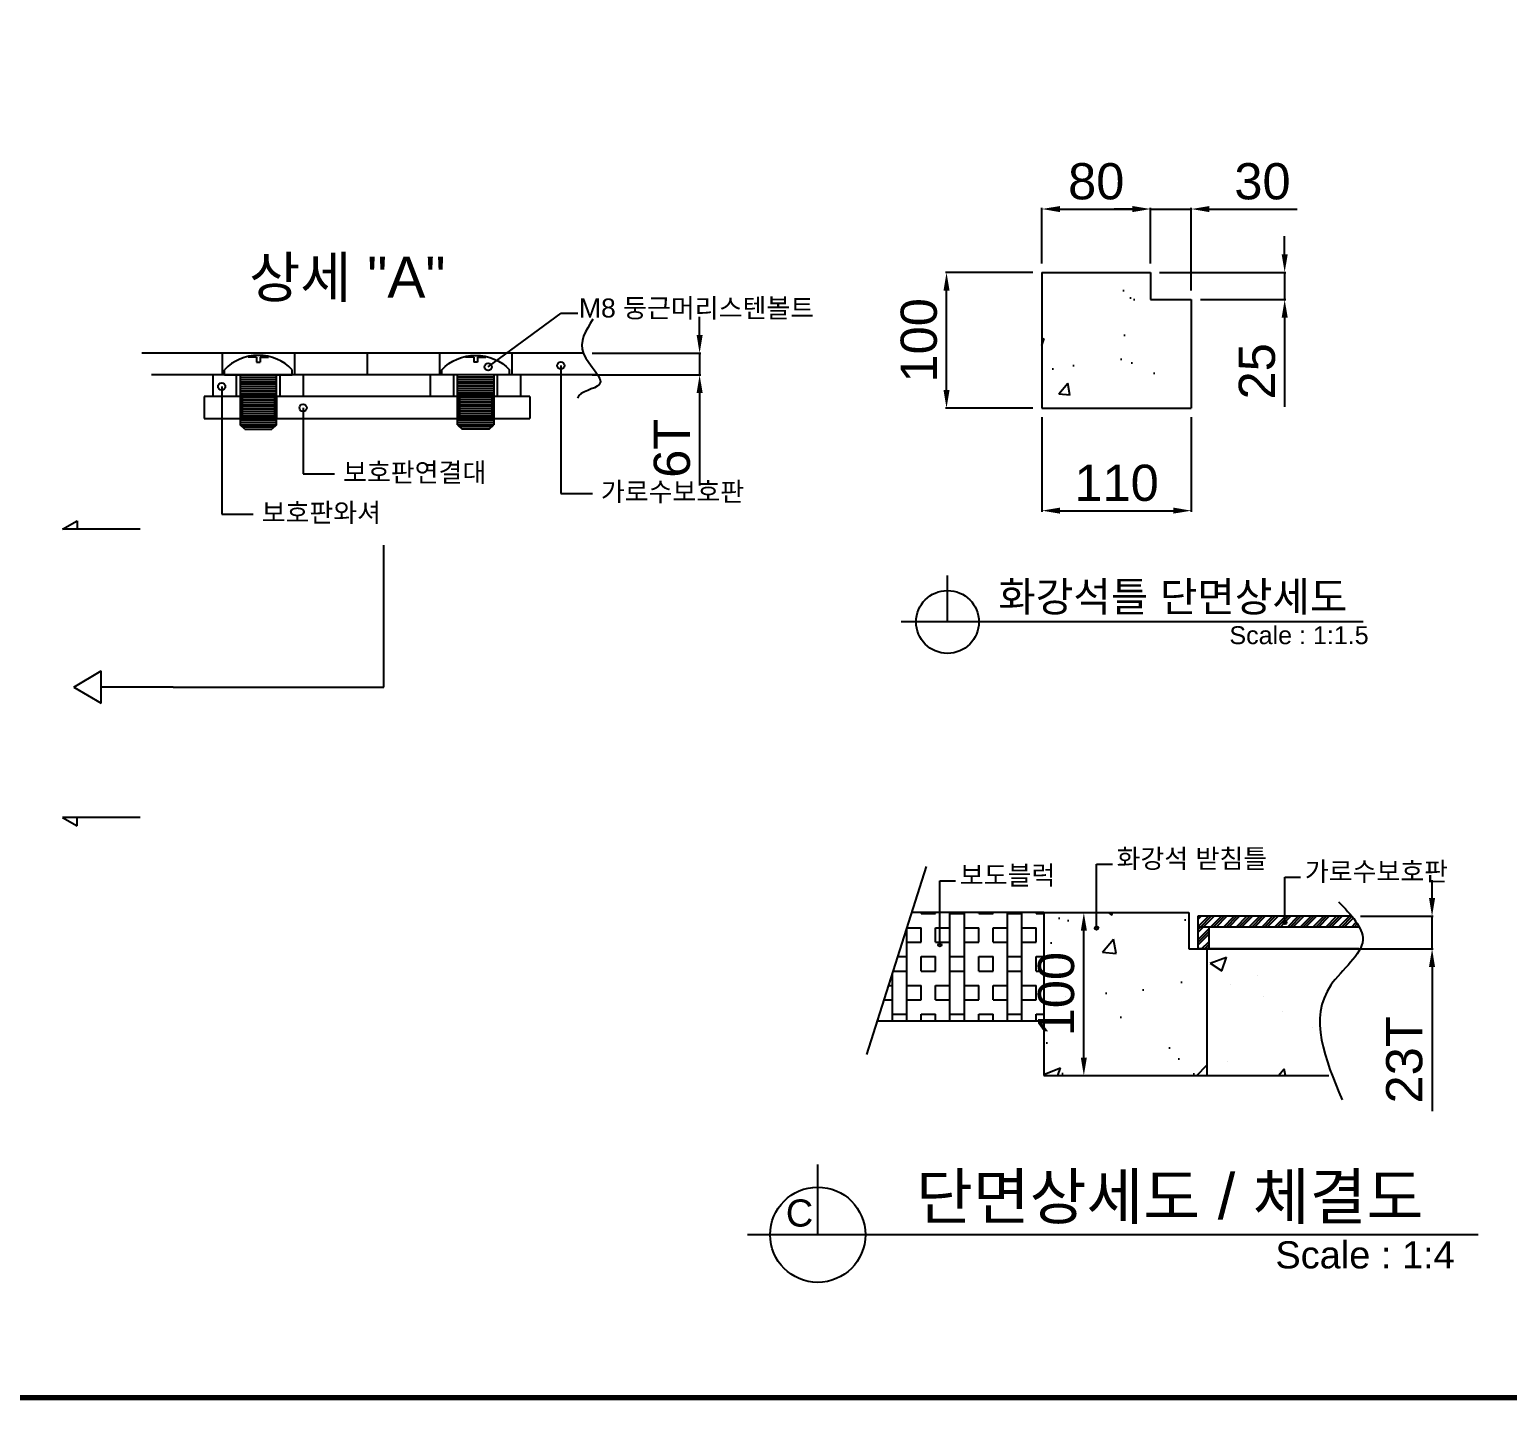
# Model space of a CAD drawing. Header units: millimetres. Extents: x 13624 to 18563, y -17957 to -14464.
# Drawn here: x 15337 to 16969, y -17842 to -16328 of the extents above; entities that cross this region are included whole.
import ezdxf
from ezdxf.enums import TextEntityAlignment as Align

# ---------------------------------------------------------------- set-up
doc = ezdxf.new("R2010")
doc.units = ezdxf.units.MM
doc.layers.add('LAYOUT', color=7, linetype='Continuous')
doc.layers.add('TEXT', color=7, linetype='Continuous')
doc.styles.get("Standard").update_dxf_attribs({"font": 'arial.ttf'})
doc.dimstyles.new('ISO-25', dxfattribs={"dimtxt": 40, "dimasz": 20, "dimexe": 1.25, "dimexo": 10, "dimgap": 10, "dimtad": 1, "dimdec": 0, "dimtxsty": 'Standard', "dimcen": 2.5, "dimclrd": 3, "dimclre": 3, "dimclrt": 3, "dimadec": 0, "dimazin": 0, "dimtfac": 1, "dimtdec": 0, "dimtmove": 0, "dimatfit": 3, "dimfxl": 0, "dimarcsym": 0})

# ---------------------------------------------------------------- blocks, each defined once
blk = doc.blocks.new('A$C36924EFD')
for p, q in [((0, 45), (0, -45)), ((0, 45), (6, 45)), ((6, -45), (6, 45)), ((0, -45), (6, -45))]:
    blk.add_line(p, q)
blk = doc.blocks.new('*D40')
at = {"color": 3, "lineweight": -2, "transparency": 16777216}
for p, q in [((16076.7, -16665.7), (16076.7, -16645.7)), ((15958.2, -16685.7), (16078, -16685.7)), ((16076.7, -16685.7), (16076.7, -16709.7)), ((15958.2, -16709.7), (16078, -16709.7)), ((16076.7, -16729.7), (16076.7, -16831.7))]:
    blk.add_line(p, q, dxfattribs=at)
at = {"color": 3, "transparency": 16777216}
for points in [[(16073.4, -16665.7), (16080.1, -16665.7), (16076.7, -16685.7)], [(16080.1, -16729.7), (16073.4, -16729.7), (16076.7, -16709.7)]]:
    blk.add_solid(points, dxfattribs=at)
at = {"layer": 'Defpoints', "color": 0, "transparency": 16777216}
for p in [(15948.2, -16685.7), (15948.2, -16709.7), (16076.7, -16709.7)]:
    blk.add_point(p, dxfattribs=at)
at = {"color": 3, "transparency": 16777216, "insert": (16046.3, -16790.7), "char_height": 40, "attachment_point": 5, "rotation": 90}
blk.add_mtext('6T', dxfattribs=at)
blk = doc.blocks.new('A$C5731754A')
at = {"color": 1}
for p, q in [((-11.2, 19.7), (-11.2, 20.5)), ((-1.9, 19.7), (-11.2, 19.7)), ((-1.9, 19.7), (-1.9, 14.1)), ((1.9, 19.7), (1.9, 14.1)), ((1.9, 19.7), (11.2, 19.7)), ((11.2, 19.7), (11.2, 20.5)), ((-37.5, 0), (-37.5, 5.7)), ((-37.5, 0), (37.5, 0)), ((-20, 0), (-20, -55)), ((-20, 0), (20, 0)), ((-1.9, 14.1), (1.9, 14.1)), ((20, -55), (20, 0)), ((37.5, 0), (37.5, 5.7)), ((-20, -2.5), (20, -2.5)), ((-20, -5), (20, -5)), ((-20, -7.5), (20, -7.5)), ((-20, -7.5), (20, -7.5)), ((-20, -10), (20, -10)), ((-20, -12.5), (20, -12.5)), ((-20, -12.5), (20, -12.5)), ((-20, -15), (20, -15)), ((-20, -17.5), (20, -17.5)), ((-20, -17.5), (20, -17.5)), ((-20, -20), (20, -20)), ((-20, -22.5), (20, -22.5)), ((-20, -22.5), (20, -22.5)), ((-20, -25), (20, -25)), ((-20, -27.5), (20, -27.5)), ((-20, -27.5), (20, -27.5)), ((-20, -30), (20, -30)), ((-20, -32.5), (20, -32.5)), ((-20, -35), (20, -35)), ((-20, -37.5), (20, -37.5)), ((-20, -40), (20, -40)), ((-20, -42.5), (20, -42.5)), ((-20, -45), (20, -45)), ((-20, -47.5), (20, -47.5)), ((-20, -50), (20, -50)), ((-20, -52.5), (20, -52.5)), ((-15, -60), (-20, -55)), ((-20, -55), (20, -55)), ((-17.5, -57.5), (17.5, -57.5)), ((-15, -60), (15, -60)), ((20, -55), (15, -60))]:
    blk.add_line(p, q, dxfattribs=at)
blk.add_arc((0, -30.4), 52, 43.8928, 136.1072, dxfattribs=at)
blk = doc.blocks.new('*D37')
at = {"color": 3, "lineweight": -2, "transparency": 16777216}
for p, q in [((16885.6, -17287.5), (16885.6, -17267.5)), ((16806.7, -17307.5), (16886.8, -17307.5)), ((16885.6, -17343.5), (16885.6, -17307.5)), ((16814.9, -17343.5), (16886.8, -17343.5)), ((16885.6, -17363.5), (16885.6, -17522.8))]:
    blk.add_line(p, q, dxfattribs=at)
at = {"color": 3, "transparency": 16777216}
for points in [[(16882.2, -17287.5), (16888.9, -17287.5), (16885.6, -17307.5)], [(16888.9, -17363.5), (16882.2, -17363.5), (16885.6, -17343.5)]]:
    blk.add_solid(points, dxfattribs=at)
at = {"layer": 'Defpoints', "color": 0, "transparency": 16777216}
for p in [(16796.7, -17307.5), (16885.6, -17307.5), (16804.9, -17343.5)]:
    blk.add_point(p, dxfattribs=at)
at = {"color": 3, "transparency": 16777216, "insert": (16855.1, -17466.1), "char_height": 40, "attachment_point": 5, "rotation": 90}
blk.add_mtext('23T', dxfattribs=at)
blk = doc.blocks.new('*D16')
at = {"color": 3, "lineweight": -2, "transparency": 16777216}
for p, q in [((16467, -17303.5), (16502.3, -17303.5)), ((16501, -17463.5), (16501, -17323.5)), ((16467, -17483.5), (16502.3, -17483.5))]:
    blk.add_line(p, q, dxfattribs=at)
at = {"color": 3, "transparency": 16777216}
for points in [[(16497.7, -17323.5), (16504.4, -17323.5), (16501, -17303.5)], [(16497.7, -17463.5), (16504.4, -17463.5), (16501, -17483.5)]]:
    blk.add_solid(points, dxfattribs=at)
at = {"layer": 'Defpoints', "color": 0, "transparency": 16777216}
for p in [(16457, -17303.5), (16501, -17303.5), (16457, -17483.5)]:
    blk.add_point(p, dxfattribs=at)
at = {"color": 3, "transparency": 16777216, "insert": (16470.6, -17393.5), "char_height": 40, "attachment_point": 5, "rotation": 90}
blk.add_mtext('100', dxfattribs=at)
blk = doc.blocks.new('*D32')
at = {"color": 3, "lineweight": -2, "transparency": 16777216}
for p, q in [((-175, 264.3), (-271.6, 264.3)), ((-270.3, 134.3), (-270.3, 244.3)), ((-175, 114.3), (-271.6, 114.3))]:
    blk.add_line(p, q, dxfattribs=at)
at = {"color": 3, "transparency": 16777216}
for points in [[(-267, 244.3), (-273.6, 244.3), (-270.3, 264.3)], [(-273.6, 134.3), (-267, 134.3), (-270.3, 114.3)]]:
    blk.add_solid(points, dxfattribs=at)
at = {"layer": 'Defpoints', "color": 0, "transparency": 16777216}
for p in [(-270.3, 264.3), (-165, 264.3), (-165, 114.3)]:
    blk.add_point(p, dxfattribs=at)
at = {"color": 3, "transparency": 16777216, "insert": (-300.7, 189.3), "char_height": 40, "attachment_point": 5, "rotation": 90}
blk.add_mtext('100', dxfattribs=at)
blk = doc.blocks.new('*D33')
at = {"color": 3, "lineweight": -2, "transparency": 16777216}
for p, q in [((-165, 104.3), (-165, 0)), ((0, 104.3), (0, 0)), ((-145, 1.2), (-20, 1.2))]:
    blk.add_line(p, q, dxfattribs=at)
at = {"color": 3, "transparency": 16777216}
for points in [[(-145, 4.6), (-145, -2.1), (-165, 1.2)], [(-20, -2.1), (-20, 4.6), (0, 1.2)]]:
    blk.add_solid(points, dxfattribs=at)
at = {"layer": 'Defpoints', "color": 0, "transparency": 16777216}
for p in [(-165, 114.3), (0, 114.3), (0, 1.2)]:
    blk.add_point(p, dxfattribs=at)
at = {"color": 3, "transparency": 16777216, "insert": (-82.5, 31.7), "char_height": 40, "attachment_point": 5}
blk.add_mtext('110', dxfattribs=at)
blk = doc.blocks.new('*D34')
at = {"color": 3, "lineweight": -2, "transparency": 16777216}
for p, q in [((-165, 274.3), (-165, 335.5)), ((-145, 334.3), (-65, 334.3)), ((-45, 274.3), (-45, 335.5))]:
    blk.add_line(p, q, dxfattribs=at)
at = {"color": 3, "transparency": 16777216}
for points in [[(-145, 337.6), (-145, 330.9), (-165, 334.3)], [(-65, 330.9), (-65, 337.6), (-45, 334.3)]]:
    blk.add_solid(points, dxfattribs=at)
at = {"layer": 'Defpoints', "color": 0, "transparency": 16777216}
for p in [(-45, 334.3), (-165, 264.3), (-45, 264.3)]:
    blk.add_point(p, dxfattribs=at)
at = {"color": 3, "transparency": 16777216, "insert": (-105, 364.7), "char_height": 40, "attachment_point": 5}
blk.add_mtext('80', dxfattribs=at)
blk = doc.blocks.new('*D35')
at = {"color": 3, "lineweight": -2, "transparency": 16777216}
for p, q in [((-65, 334.3), (-85, 334.3)), ((-45, 274.3), (-45, 335.5)), ((-45, 334.3), (0, 334.3)), ((0, 244.3), (0, 335.5)), ((20, 334.3), (117.1, 334.3))]:
    blk.add_line(p, q, dxfattribs=at)
at = {"color": 3, "transparency": 16777216}
for points in [[(-65, 330.9), (-65, 337.6), (-45, 334.3)], [(20, 337.6), (20, 330.9), (0, 334.3)]]:
    blk.add_solid(points, dxfattribs=at)
at = {"layer": 'Defpoints', "color": 0, "transparency": 16777216}
for p in [(0, 334.3), (-45, 264.3), (0, 234.3)]:
    blk.add_point(p, dxfattribs=at)
at = {"color": 3, "transparency": 16777216, "insert": (78.6, 364.7), "char_height": 40, "attachment_point": 5}
blk.add_mtext('30', dxfattribs=at)
blk = doc.blocks.new('*D36')
at = {"color": 3, "lineweight": -2, "transparency": 16777216}
for p, q in [((103.1, 284.3), (103.1, 304.3)), ((-35, 264.3), (104.4, 264.3)), ((103.1, 264.3), (103.1, 234.3)), ((10, 234.3), (104.4, 234.3)), ((103.1, 214.3), (103.1, 116))]:
    blk.add_line(p, q, dxfattribs=at)
at = {"color": 3, "transparency": 16777216}
for points in [[(99.8, 284.3), (106.5, 284.3), (103.1, 264.3)], [(106.5, 214.3), (99.8, 214.3), (103.1, 234.3)]]:
    blk.add_solid(points, dxfattribs=at)
at = {"layer": 'Defpoints', "color": 0, "transparency": 16777216}
for p in [(-45, 264.3), (0, 234.3), (103.1, 234.3)]:
    blk.add_point(p, dxfattribs=at)
at = {"color": 3, "transparency": 16777216, "insert": (72.7, 155.1), "char_height": 40, "attachment_point": 5, "rotation": 90}
blk.add_mtext('25', dxfattribs=at)
blk = doc.blocks.new('A$C57602617')
h = blk.add_hatch()
h.set_pattern_fill('AR-CONC', color=256, scale=0.825)
h.set_pattern_definition([(50, (-20131.66, -2672.8), (150.30235, -13.14975), [15.7163, -172.8787]), (355, (-20131.66, -2672.8), (-29.0758, 157.6219), [12.573, -138.3035]), (100.45144, (-20119.13, -2673.9), (121.2265, 144.4721), [13.3568, -146.9245]), (46.1842, (-20131.66, -2630.9), (223.6402, -34.685), [23.5744, -259.318]), (96.6356, (-20113.02, -2633.78), (195.8584, 204.1266), [20.0351, -220.387]), (351.1842, (-20131.66, -2630.9), (195.8584, 204.1266), [18.8595, -207.4543]), (21, (-20110.7, -2641.37), (125.0819, -84.3688), [15.7163, -172.8787]), (326, (-20110.7, -2641.37), (50.9867, 151.9551), [12.573, -138.303]), (71.45144, (-20100.28, -2648.4), (176.0685, 67.5863), [13.3568, -146.9242]), (37.5, (-20131.66, -2672.803), (2.5481, 69.7579), [0, -136.6266, 0, -140.3985, 0, -138.82688]), (7.5, (-20131.66, -2672.8), (55.12622, 82.64897), [0, -80.0481, 0, -133.48335, 0, -52.91137]), (327.5, (-20178.39, -2672.803), (111.86224, -4.72621), [0, -52.3875, 0, -163.449, 0, -216.88425]), (317.5, (-20199.34, -2672.8), (122.20657, 20.97686), [0, -68.10375, 0, -108.5469, 0, -154.01925])])
h.paths.add_polyline_path([(-16.5, 114.3), (-16.5, 231.3), (-33, 231.3), (-33, 264.3), (-165, 264.3), (-165, 114.3)])
for p, q in [((-165, 264.3), (-165, 114.3)), ((-165, 264.3), (-45, 264.3)), ((-45, 264.3), (-45, 234.3)), ((-45, 234.3), (0, 234.3)), ((0, 234.3), (0, 114.3)), ((-165, 114.3), (0, 114.3)), ((-269.2, -121.7), (-269.2, -70.5)), ((189.9, -121.7), (-320.4, -121.7))]:
    blk.add_line(p, q)
blk.add_circle((-269.2, -121.7), 34.7)
at = {"layer": 'TEXT'}
blk.add_text('화강석틀 단면상세도', height=33, dxfattribs=at).set_placement((-20.4, -110.3), align=Align.CENTER)
blk.add_text('Scale : 1:1.5', height=19.8, dxfattribs=at).set_placement((42.1, -146.2))
for base, p1, p2, text, picture, middle in [((-45, 334.3), (-165, 264.3), (-45, 264.3), '80', '*D34', (-105, 364.7)), ((0, 334.3), (-45, 264.3), (0, 234.3), '30', '*D35', (78.6, 364.7)), ((0, 1.2), (-165, 114.3), (0, 114.3), '110', '*D33', (-82.5, 31.7))]:
    dim = blk.add_linear_dim(base=base, p1=p1, p2=p2, text=text, dimstyle='ISO-25')
    dim.commit()
    dim.dimension.update_dxf_attribs({"geometry": picture, "text_midpoint": middle})
dim = blk.add_linear_dim(base=(103.1, 234.3), p1=(-45, 264.3), p2=(0, 234.3), angle=90, text='25', dimstyle='ISO-25', override={"dimtxsty": 'Standard'})
dim.commit()
dim.dimension.update_dxf_attribs({"geometry": '*D36', "text_midpoint": (72.7, 155.1)})
dim = blk.add_linear_dim(base=(-270.3, 264.3), p1=(-165, 114.3), p2=(-165, 264.3), angle=90, text='100', dimstyle='ISO-25')
dim.commit()
dim.dimension.update_dxf_attribs({"geometry": '*D32', "text_midpoint": (-300.7, 189.3)})

msp = doc.modelspace()

# ---------------------------------------------------------------- hatches: boundary and pattern name
h = msp.add_hatch()
h.set_pattern_fill('BOX', color=256, scale=2.5)
h.set_pattern_definition([(90, (10384.17, -17653.74), (-63.5, 4e-15), []), (90, (10400.043, -17653.74), (-63.5, 4e-15), []), (0, (10384.17, -17653.74), (0, 63.5), [-15.875, 15.875]), (0, (10384.17, -17637.866), (0, 63.5), [-15.875, 15.875]), (0, (10384.17, -17621.99), (0, 63.5), [15.875, -15.875]), (0, (10384.17, -17606.116), (0, 63.5), [15.875, -15.875]), (90, (10415.92, -17653.74), (-63.5, 4e-15), [15.875, -15.875]), (90, (10431.793, -17653.74), (-63.5, 4e-15), [15.875, -15.875])])
h.paths.add_polyline_path([(16342, -17336.9), (16342, -17303.5), (16311, -17303.5), (16273, -17423.5), (16457, -17423.5), (16457, -17303.5), (16342, -17303.5), (16342, -17336.9, -0.414214), (16344, -17338.9, -1), (16339.9, -17338.9, -0.414214)])
h = msp.add_hatch()
h.set_pattern_fill('AR-CONC', color=256)
h.set_pattern_definition([(50, (-7745, -20863.58), (182.1847, -15.9391), [19.05, -209.55]), (355, (-7745, -20863.58), (-35.2434, 191.0568), [15.24, -167.6406]), (100.45144, (-7729.81, -20864.9), (146.9412, 175.1178), [16.19, -178.0902]), (46.1842, (-7745, -20812.78), (271.079, -42.0423), [28.575, -314.325]), (96.6356, (-7722.4, -20816.28), (237.404, 247.426), [24.285, -267.1356]), (351.1842, (-7745, -20812.78), (237.404, 247.426), [22.86, -251.4597]), (21, (-7719.6, -20825.48), (151.6144, -102.2652), [19.05, -209.55]), (326, (-7719.6, -20825.48), (61.802, 184.188), [15.24, -167.64]), (71.45144, (-7706.96, -20834), (213.4164, 81.9228), [16.19, -178.09]), (37.5, (-7744.99, -20863.58), (3.0886, 84.55504), [0, -165.608, 0, -170.18, 0, -168.275]), (7.5, (-7744.99, -20863.58), (66.81966, 100.18057), [0, -97.028, 0, -161.798, 0, -64.135]), (327.5, (-7801.635, -20863.58), (135.5906, -5.72874), [0, -63.5, 0, -198.12, 0, -262.89]), (317.5, (-7827.03, -20863.58), (148.1292, 25.4265), [0, -82.55, 0, -131.572, 0, -186.69])])
h.paths.add_polyline_path([(16637, -17483.5), (16637, -17343.5), (16617, -17343.5), (16617, -17303.5), (16457, -17303.5), (16457, -17483.5)])

# ---------------------------------------------------------------- linework, layer by layer
for p, q in [((15843.2, -16700.9), (15923.9, -16641.4)), ((15923.9, -16641.4), (15942.1, -16641.4)), ((15948.2, -16685.7), (15460.6, -16685.7)), ((15709.4, -16685.7), (15709.4, -16709.7)), ((15964.3, -16709.7), (15471.4, -16709.7)), ((15539.4, -16733.7), (15539.4, -16709.7)), ((15639.4, -16733.7), (15639.4, -16709.7)), ((15779.4, -16733.7), (15779.4, -16709.7)), ((15879.4, -16733.7), (15879.4, -16709.7)), ((15923.5, -16699.4), (15923.5, -16840.5)), ((15548.9, -16722.4), (15548.9, -16863.5)), ((15639.4, -16733.7), (15539.4, -16733.7)), ((15879.4, -16733.7), (15779.4, -16733.7)), ((15638.8, -16746.1), (15638.8, -16819.1)), ((15638.8, -16819.1), (15673.6, -16819.1)), ((15923.5, -16840.5), (15958.3, -16840.5)), ((15373.3, -16879.9), (15389.3, -16871)), ((15389.3, -16871), (15389.3, -16879.9)), ((15548.9, -16863.5), (15583.7, -16863.5)), ((15458.9, -16879.9), (15373.3, -16879.9)), ((15727.9, -17054.4), (15727.9, -16897.6)), ((15385.7, -17054.4), (15415.8, -17036.6)), ((15415.8, -17072.2), (15415.8, -17036.6)), ((15385.7, -17054.4), (15415.8, -17072.2)), ((15495.2, -17054.4), (15415.8, -17054.4)), ((15495.2, -17054.4), (15727.9, -17054.4)), ((15458.9, -17198.6), (15373.3, -17198.6)), ((15373.3, -17198.6), (15389.3, -17207.5)), ((15389.3, -17207.5), (15389.3, -17198.6)), ((16515.1, -17320.5), (16515.1, -17250)), ((16515.1, -17250), (16532.5, -17250)), ((16261.4, -17460.2), (16327.2, -17252.4)), ((16723, -17314.3), (16723, -17264.2)), ((16723, -17264.2), (16740.4, -17264.2)), ((16342, -17338.9), (16342, -17268.4)), ((16342, -17268.4), (16359.3, -17268.4)), ((16457, -17303.5), (16311, -17303.5)), ((16457, -17303.5), (16457, -17423.5)), ((16457, -17303.5), (16457, -17483.5)), ((16457, -17303.5), (16617, -17303.5)), ((16617, -17303.5), (16617, -17343.5)), ((16617, -17343.5), (16637, -17343.5)), ((16617, -17343.5), (16835.2, -17343.5)), ((16637, -17343.5), (16637, -17483.5)), ((16457, -17423.5), (16273, -17423.5)), ((16457, -17483.5), (16637, -17483.5)), ((16637, -17483.5), (16771.7, -17483.5)), ((16207.2, -17659.2), (16207.2, -17581.7)), ((16936.6, -17659.2), (16129.6, -17659.2))]:
    msp.add_line(p, q)
at = {"color": 2}
for p, q in [((15549.4, -16685.7), (15549.4, -16709.7)), ((15629.4, -16685.7), (15629.4, -16709.7)), ((15789.4, -16685.7), (15789.4, -16709.7)), ((15869.4, -16685.7), (15869.4, -16709.7)), ((15565.4, -16733.7), (15565.4, -16709.7)), ((15613.4, -16733.7), (15613.4, -16709.7)), ((15805.4, -16733.7), (15805.4, -16709.7)), ((15853.4, -16733.7), (15853.4, -16709.7)), ((15571.4, -16733.7), (15571.4, -16757.7)), ((15607.4, -16733.7), (15607.4, -16757.7)), ((15811.4, -16733.7), (15811.4, -16757.7)), ((15847.4, -16733.7), (15847.4, -16757.7)), ((16627, -17307.5), (16627, -17343.5)), ((16796.7, -17307.5), (16627, -17307.5)), ((16805.1, -17319.5), (16627, -17319.5)), ((16639, -17319.5), (16639, -17343.5)), ((16804.9, -17343.5), (16627, -17343.5))]:
    msp.add_line(p, q, dxfattribs=at)
at = {"color": 4}
for p, q in [((15569.4, -16733.7), (15569.4, -16757.7)), ((15609.4, -16733.7), (15609.4, -16757.7)), ((15809.4, -16733.7), (15809.4, -16757.7)), ((15849.4, -16733.7), (15849.4, -16757.7))]:
    msp.add_line(p, q, dxfattribs=at)
at = {"color": 2, "linetype": 'Continuous'}
for p, q in [((16627, -17319.3), (16638.8, -17307.5)), ((16627, -17308.1), (16627.7, -17307.5)), ((16627, -17311.1), (16630.7, -17307.5)), ((16629.8, -17319.5), (16641.8, -17307.5)), ((16632.8, -17319.5), (16644.8, -17307.5)), ((16641, -17319.5), (16653, -17307.5)), ((16644, -17319.5), (16656, -17307.5)), ((16647, -17319.5), (16659, -17307.5)), ((16655.1, -17319.5), (16667.1, -17307.5)), ((16658.1, -17319.5), (16670.1, -17307.5)), ((16661.1, -17319.5), (16673.1, -17307.5)), ((16669.3, -17319.5), (16681.2, -17307.5)), ((16672.3, -17319.5), (16684.2, -17307.5)), ((16675.3, -17319.5), (16687.2, -17307.5)), ((16683.4, -17319.5), (16695.4, -17307.5)), ((16686.4, -17319.5), (16698.4, -17307.5)), ((16689.4, -17319.5), (16701.4, -17307.5)), ((16697.5, -17319.5), (16709.5, -17307.5)), ((16700.5, -17319.5), (16712.5, -17307.5)), ((16703.5, -17319.5), (16715.5, -17307.5)), ((16711.7, -17319.5), (16723.7, -17307.5)), ((16714.7, -17319.5), (16726.7, -17307.5)), ((16717.7, -17319.5), (16729.7, -17307.5)), ((16725.8, -17319.5), (16737.8, -17307.5)), ((16728.8, -17319.5), (16740.8, -17307.5)), ((16731.8, -17319.5), (16743.8, -17307.5)), ((16740, -17319.5), (16752, -17307.5)), ((16743, -17319.5), (16755, -17307.5)), ((16746, -17319.5), (16758, -17307.5)), ((16754.1, -17319.5), (16766.1, -17307.5)), ((16757.1, -17319.5), (16769.1, -17307.5)), ((16760.1, -17319.5), (16772.1, -17307.5)), ((16768.2, -17319.5), (16780.2, -17307.5)), ((16771.2, -17319.5), (16783.2, -17307.5)), ((16774.2, -17319.5), (16786.2, -17307.5)), ((16782.4, -17319.5), (16794.4, -17307.5)), ((16785.4, -17319.5), (16797, -17307.8)), ((16788.4, -17319.5), (16798.4, -17309.5)), ((16796.5, -17319.5), (16801.9, -17314.2)), ((16799.5, -17319.5), (16803, -17316)), ((16627, -17322.3), (16629.8, -17319.5)), ((16627, -17325.3), (16632.8, -17319.5)), ((16627, -17333.4), (16639, -17321.4)), ((16627, -17336.4), (16639, -17324.4)), ((16629.8, -17319.5), (16629.8, -17319.5)), ((16632.8, -17319.5), (16632.8, -17319.5)), ((16632.8, -17333.6), (16639, -17327.4)), ((16644, -17319.5), (16644, -17319.5)), ((16647, -17319.5), (16647, -17319.5)), ((16658.1, -17319.5), (16658.1, -17319.5)), ((16661.1, -17319.5), (16661.1, -17319.5)), ((16669.2, -17319.5), (16669.3, -17319.5)), ((16672.2, -17319.5), (16672.3, -17319.5)), ((16675.2, -17319.5), (16675.3, -17319.5)), ((16686.4, -17319.5), (16686.4, -17319.5)), ((16689.4, -17319.5), (16689.4, -17319.5)), ((16700.5, -17319.5), (16700.5, -17319.5)), ((16703.5, -17319.5), (16703.5, -17319.5)), ((16711.7, -17319.5), (16711.7, -17319.5)), ((16714.7, -17319.5), (16714.7, -17319.5)), ((16717.7, -17319.5), (16717.7, -17319.5)), ((16728.8, -17319.5), (16728.8, -17319.5)), ((16731.8, -17319.5), (16731.8, -17319.5)), ((16743, -17319.5), (16743, -17319.5)), ((16746, -17319.5), (16746, -17319.5)), ((16754.1, -17319.5), (16754.1, -17319.5)), ((16757.1, -17319.5), (16757.1, -17319.5)), ((16760.1, -17319.5), (16760.1, -17319.5)), ((16771.2, -17319.5), (16771.2, -17319.5)), ((16774.2, -17319.5), (16774.2, -17319.5)), ((16788.4, -17319.5), (16788.4, -17319.5)), ((16796.5, -17319.5), (16796.5, -17319.5)), ((16799.5, -17319.5), (16799.5, -17319.5)), ((16802.5, -17319.5), (16804.2, -17317.8)), ((16802.5, -17319.5), (16802.5, -17319.5)), ((16627, -17339.4), (16632.8, -17333.6)), ((16631.1, -17343.5), (16639, -17335.6)), ((16634.1, -17343.5), (16639, -17338.6)), ((16637.1, -17343.5), (16639, -17341.6))]:
    msp.add_line(p, q, dxfattribs=at)
at = {"linetype": 'Continuous'}
for p, q in [((16640.7, -17359.4), (16658.5, -17352.6)), ((16640.7, -17359.4), (16653.4, -17367.9)), ((16653.4, -17367.9), (16658.5, -17352.6)), ((16692.9, -17372.9), (16692.9, -17372.9)), ((16662.5, -17383.3), (16662.5, -17383.3)), ((16699.5, -17396), (16699.5, -17396)), ((16720.3, -17413.2), (16720.3, -17413.2)), ((16753.1, -17430.1), (16753.1, -17430.1)), ((16659.5, -17467.8), (16659.5, -17467.8)), ((16716.1, -17483.5), (16722.3, -17476.1)), ((16723.6, -17483.5), (16722.2, -17476.1))]:
    msp.add_line(p, q, dxfattribs=at)
for centre, radius in [((15923.5, -16699.4), 4.02), ((15843.2, -16700.9), 4.02), ((15548.9, -16722.4), 4.02), ((15638.8, -16746.1), 4.02), ((16723, -17314.3), 2.01), ((16515.1, -17320.5), 2.01), ((16342, -17338.9), 2.01), ((16207.2, -17659.2), 52.6)]:
    msp.add_circle(centre, radius)
msp.add_open_spline([(15958.9, -16648.3), (15950.9, -16660.6), (15935.1, -16684.9), (15985.2, -16723.5), (15944.3, -16727.1), (15942, -16735.2)], degree=3, knots=[0, 0, 0, 0, 39.447543, 77.809698, 105.591097, 105.591097, 105.591097, 105.591097])
msp.add_spline([(16782.2, -17291.4), (16809, -17333.7), (16773.8, -17383.7), (16786.3, -17510.1)], degree=3)
at = {"layer": 'LAYOUT', "const_width": 5.88}
msp.add_lwpolyline([(13741.5, -17839.2), (18445.5, -17839.2), (18445.5, -14581.7), (13741.5, -14581.7)], close=True, dxfattribs=at)

# ---------------------------------------------------------------- block references
for name, p in [('A$C57602617', (16619.7, -16860.8)), ('A$C5731754A', (15589.4, -16709.7))]:
    msp.add_blockref(name, p)
at = {"xscale": -1}
msp.add_blockref('A$C5731754A', (15829.4, -16709.7), dxfattribs=at)
at = {"xscale": 4, "yscale": 4, "zscale": 4, "rotation": 270}
msp.add_blockref('A$C36924EFD', (15709.4, -16733.7), dxfattribs=at)

# ---------------------------------------------------------------- texts
at = {"color": 4}
msp.add_text('상세 "A"', height=45, dxfattribs=at).set_placement((15579.2, -16624.2))
for s, height, p in [('M8 둥근머리스텐볼트', 21, (15943.4, -16646.3)), ('보호판연결대', 21, (15683, -16827.8)), ('가로수보호판', 21, (15967.7, -16849.1)), ('보호판와셔', 21, (15593.1, -16872.2)), ('화강석 받침틀', 21, (16537.2, -17254.3)), ('보도블럭', 21, (16364.1, -17272.7)), ('가로수보호판', 21, (16745.1, -17268.5)), ('C', 30, (16171.9, -17650.2))]:
    msp.add_text(s, height=height).set_placement(p)
at = {"layer": 'TEXT'}
msp.add_text('단면상세도 / 체결도', height=50, dxfattribs=at).set_placement((16595.8, -17642), align=Align.CENTER)
msp.add_text('Scale : 1:4', height=30, dxfattribs=at).set_placement((16712.6, -17696.4))

# ---------------------------------------------------------------- dimensions: what is measured, and where the dimension line sits
for base, p1, p2, text, picture, middle in [((16076.7, -16709.7), (15948.2, -16685.7), (15948.2, -16709.7), '6T', '*D40', (16046.3, -16790.7)), ((16501, -17303.5), (16457, -17483.5), (16457, -17303.5), '100', '*D16', (16470.6, -17393.5))]:
    dim = msp.add_linear_dim(base=base, p1=p1, p2=p2, angle=90, text=text, dimstyle='ISO-25')
    dim.commit()
    dim.dimension.update_dxf_attribs({"geometry": picture, "text_midpoint": middle})
dim = msp.add_linear_dim(base=(16885.6, -17307.5), p1=(16804.9, -17343.5), p2=(16796.7, -17307.5), angle=90, text='23T', dimstyle='ISO-25', override={"dimtxsty": 'Standard'})
dim.commit()
dim.dimension.update_dxf_attribs({"geometry": '*D37', "text_midpoint": (16885.6, -17466.1), "dimtype": 160})

doc.saveas('drawing.dxf')
